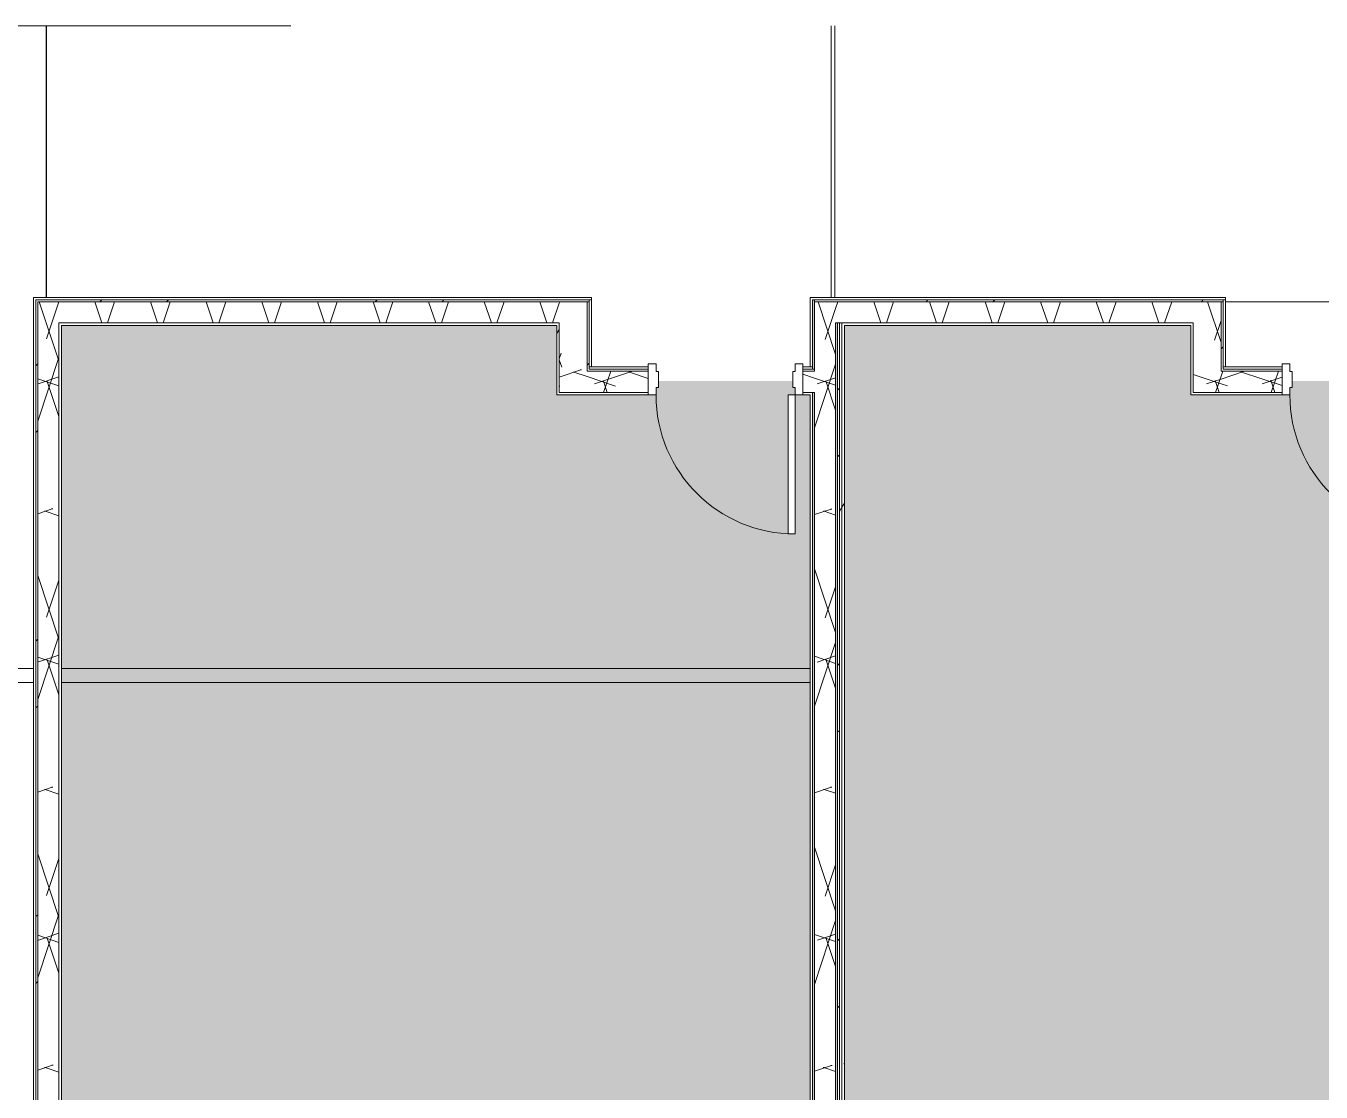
# Model space of a CAD drawing. Header units: inches. Extents: x -1558 to 1975, y 9767 to 12269.
# Drawn here: x 473.8 to 809.1, y 11442.2 to 11718.1 of the extents above; entities that cross this region are included whole.
import ezdxf

# ---------------------------------------------------------------- set-up
doc = ezdxf.new("R2010")
doc.units = ezdxf.units.IN
doc.header["$MEASUREMENT"] = 0
for name, color, linetype, lineweight in [('0-1', 7, 'Continuous', 5), ('A-AREA-2', 32, 'Continuous', 25), ('A-AREA-PATT-1', 254, 'Continuous', 9), ('A-AREA-PATT-2', 9, 'Continuous', 9), ('A-DOOR', 31, 'Continuous', 9), ('A-DOOR-FRAM', 31, 'Continuous', 9), ('A-FLOR-1', 7, 'Continuous', 9), ('A-WALL', 113, 'Continuous', 9), ('A-WALL-PATT-1', 8, 'Continuous', 9), ('A-WALL-PATT-2', 253, 'Continuous', 9), ('A-WALL-PATT-3', 7, 'Continuous', 9), ('A-WALL-PATT-5', 111, 'Continuous', 9), ('I-WALL', 2, 'Continuous', 9), ('I-WALL-1', 1, 'Continuous', 5)]:
    doc.layers.add(name, color=color, linetype=linetype, lineweight=lineweight)
pattern_1 = [(0, (3885.564, 0), (115.2, 28.8), [4.752, -81.648, 4.752, -81.648, -460.8]), (0, (3885.564, 0), (115.2, 28.8), [-172.8, 4.752, -168.048, 4.752, -81.648, -201.6]), (0, (3885.564, 0), (115.2, 28.8), [-432, 4.752, -52.848, 4.752, -139.248]), (120, (3928.764, 14.4), (-82.54153, 85.366127), [4.752, -81.648, 4.752, -81.648, -460.8]), (120, (3928.764, 14.4), (-82.54153, 85.366127), [-172.8, 4.752, -168.048, 4.752, -81.648, -201.6]), (120, (3928.764, 14.4), (-82.54153, 85.366127), [-432, 4.752, -52.848, 4.752, -139.248]), (240, (3943.164, 72), (-32.65847, -114.166127), [4.752, -81.648, 4.752, -81.648, -460.8]), (240, (3943.164, 72), (-32.65847, -114.166127), [-172.8, 4.752, -168.048, 4.752, -81.648, -201.6]), (240, (3943.164, 72), (-32.65847, -114.166127), [-432, 4.752, -52.848, 4.752, -139.248])]
pattern_2 = [(45, (3885.564, 0), (-35.63818, 35.63818), []), (45, (3885.564, 54), (-35.63818, 35.63818), [])]
pattern_3 = [(161.57, (3887.364, 1.8), (-14.4010124, -0.0012439), [0, -102.456, 11.376, 0]), (18.43, (3883.764, 1.8), (-14.4010124, 0.0012439), [0, -102.456, 11.376, 0]), (108.43, (3887.364, 1.8), (7.1973965, -36.003153), [34.146, -79.686]), (71.57, (3883.764, 1.8), (7.1973965, 36.003153), [34.146, -79.686])]

# ---------------------------------------------------------------- blocks, each defined once
blk = doc.blocks.new('CTR - 1st Phase - Shell_rvt-1-KEY PLAN - 2ND FLOOR')
at = {"layer": 'A-FLOR-1'}
for p, q in [((-3203.32, 11647.86), (-3203.32, 11718.11)), ((-3202.37, 11718.11), (-3202.37, 11647.86)), ((-3045.32, 11646.74), (-3101.24, 11646.74)), ((-3101.24, 11646.74), (-3045.32, 11646.74)), ((-3477.32, 11551.81), (-3409.8, 11551.81)), ((-3402.55, 11551.81), (-3208.76, 11551.81)), ((-3409.8, 11548.19), (-3485.7, 11548.19)), ((-3208.76, 11548.19), (-3402.55, 11548.19))]:
    blk.add_line(p, q, dxfattribs=at)
blk = doc.blocks.new('HOLLOW METAL - UNIT DOOR-2191977-KEY PLAN - 2ND FLOOR')
at = {"layer": 'A-DOOR'}
for p, q in [((16.25, -3.875), (18, -3.875)), ((16.25, -39.875), (16.25, -3.875)), ((18, -3.875), (18, -39.875)), ((18, -39.875), (16.25, -39.875))]:
    blk.add_line(p, q, dxfattribs=at)
blk.add_arc((18, -3.875), 36, 180, 270, dxfattribs=at)
at = {"layer": 'A-DOOR-FRAM'}
for p, q in [((-20, 4.125), (-18, 4.125)), ((-20, -3.875), (-20, 4.125)), ((-18, 4.125), (-18, 2.1875)), ((18, 4.125), (20, 4.125)), ((18, 2.1875), (18, 4.125)), ((20, 4.125), (20, -3.875)), ((-18, 2.1875), (-17.375, 2.1875)), ((-17.375, 2.1875), (-17.375, -1.9375)), ((17.375, 2.1875), (18, 2.1875)), ((17.375, -1.9375), (17.375, 2.1875)), ((-18, -1.9375), (-18, -3.875)), ((-17.375, -1.9375), (-18, -1.9375)), ((18, -1.9375), (17.375, -1.9375)), ((18, -3.875), (18, -1.9375)), ((-18, -3.875), (-20, -3.875)), ((20, -3.875), (18, -3.875))]:
    blk.add_line(p, q, dxfattribs=at)

msp = doc.modelspace()

# ---------------------------------------------------------------- hatches: boundary and pattern name
at = {"layer": 'A-AREA-PATT-1'}
h = msp.add_hatch(color=256, dxfattribs=at)
h.paths.add_polyline_path([(672.93, 11622.61), (672.93, 11586.61), (671.18, 11586.61), (671.18, 11622.61), (672.29, 11622.61)], flags=0)
h.paths.add_polyline_path([(483.02, 11256.26), (641.24, 11256.26), (641.24, 11278.58), (669.12, 11278.58), (669.12, 11256.26), (676.8, 11256.26), (676.8, 11622.61), (672.93, 11622.61), (672.93, 11624.55), (672.3, 11624.55), (672.3, 11626.24), (637.55, 11626.24), (637.55, 11624.55), (636.93, 11624.55), (636.93, 11622.61), (611.27, 11622.61), (611.27, 11640.61), (483.02, 11640.61), (483.02, 11264.37)], flags=0)
at = {"layer": 'A-AREA-PATT-2'}
h = msp.add_hatch(color=256, dxfattribs=at)
h.paths.add_polyline_path([(749.32, 11252.26), (819.44, 11252.3), (819.44, 11256.26), (865.74, 11256.26), (865.74, 11278.58), (893.62, 11278.58), (893.62, 11256.26), (964.8, 11256.26), (964.8, 11640.61), (848.12, 11640.61), (848.12, 11622.61), (836.99, 11622.61), (836.99, 11624.55), (836.37, 11624.55), (836.37, 11626.24), (801.62, 11626.24), (801.62, 11624.55), (800.99, 11624.55), (800.99, 11622.61), (775.33, 11622.61), (775.33, 11640.61), (685.68, 11640.61), (685.68, 11256.26), (749.32, 11256.26), (749.32, 11252.3), (748.63, 11252.26)], flags=0)
h.paths.add_polyline_path([(836.99, 11586.61), (835.24, 11586.61), (835.24, 11622.61), (836.99, 11622.61), (836.99, 11609.09)], flags=0)
at = {"layer": 'A-WALL-PATT-1'}
h = msp.add_hatch(dxfattribs=at)
h.set_pattern_fill('FP_23', color=256, style=0, pattern_type=2)
h.set_pattern_definition(pattern_2)
h.paths.add_polyline_path([(683.93, 11255.64), (684.43, 11255.64), (684.43, 11641.24), (683.93, 11641.24), (683.93, 11293.24)], flags=0)
at = {"layer": 'A-WALL-PATT-2'}
h = msp.add_hatch(dxfattribs=at)
h.set_pattern_fill('FP_5', color=256, style=0, pattern_type=2)
h.set_pattern_definition(pattern_3)
h.paths.add_polyline_path([(683.43, 11255.64), (683.43, 11646.74), (677.93, 11646.74), (677.93, 11255.64)], flags=0)
at = {"layer": 'A-WALL-PATT-3'}
h = msp.add_hatch(dxfattribs=at)
h.set_pattern_fill('FP_1', color=256, style=0, pattern_type=2)
h.set_pattern_definition(pattern_1)
h.paths.add_polyline_path([(685.05, 11255.64), (685.05, 11641.24), (684.43, 11641.24), (684.43, 11255.64)], flags=0)
h = msp.add_hatch(dxfattribs=at)
h.set_pattern_fill('FP_1', color=256, style=0, pattern_type=2)
h.set_pattern_definition(pattern_1)
h.paths.add_polyline_path([(685.68, 11255.64), (685.68, 11641.24), (685.05, 11641.24), (685.05, 11255.64)], flags=0)
at = {"layer": 'A-WALL-PATT-5'}
h = msp.add_hatch(dxfattribs=at)
h.set_pattern_fill('FP_23', color=256, style=0, pattern_type=2)
h.set_pattern_definition(pattern_2)
h.paths.add_polyline_path([(476.39, 11255.64), (476.89, 11255.64), (476.89, 11647.24), (476.39, 11647.24), (476.39, 11255.64)], flags=0)
h = msp.add_hatch(dxfattribs=at)
h.set_pattern_fill('FP_23', color=256, style=0, pattern_type=2)
h.set_pattern_definition(pattern_2)
h.paths.add_polyline_path([(556.33, 11646.74), (619.64, 11646.74), (619.62, 11647.24), (476.89, 11647.24), (476.89, 11646.74), (520.75, 11646.74)], flags=0)
h = msp.add_hatch(dxfattribs=at)
h.set_pattern_fill('FP_5', color=256, style=0, pattern_type=2)
h.set_pattern_definition(pattern_3)
h.paths.add_polyline_path([(477, 11255.36), (482.39, 11255.53), (482.39, 11646.74), (476.89, 11646.74), (476.89, 11255.36)], flags=0)
h = msp.add_hatch(dxfattribs=at)
h.set_pattern_fill('FP_5', color=256, style=0, pattern_type=2)
h.set_pattern_definition(pattern_3)
h.paths.add_polyline_path([(590.1, 11641.24), (611.89, 11641.24), (611.89, 11646.74), (482.39, 11646.74), (482.39, 11641.24), (556.33, 11641.24)], flags=0)
h = msp.add_hatch(dxfattribs=at)
h.set_pattern_fill('FP_5', color=256, style=0, pattern_type=2)
h.set_pattern_definition(pattern_3)
h.paths.add_polyline_path([(611.89, 11623.24), (619.14, 11623.24), (619.14, 11646.74), (611.89, 11646.74), (611.89, 11628.83)], flags=0)
h = msp.add_hatch(dxfattribs=at)
h.set_pattern_fill('FP_23', color=256, style=0, pattern_type=2)
h.set_pattern_definition(pattern_2)
h.paths.add_polyline_path([(619.14, 11628.74), (619.64, 11628.83), (619.64, 11646.74), (619.14, 11646.74), (619.14, 11628.83)], flags=0)
h = msp.add_hatch(dxfattribs=at)
h.set_pattern_fill('FP_23', color=256, style=0, pattern_type=2)
h.set_pattern_definition(pattern_2)
h.paths.add_polyline_path([(758.97, 11646.74), (783.7, 11646.74), (783.68, 11647.24), (677.93, 11647.24), (677.93, 11646.74), (691.42, 11646.74)], flags=0)
h = msp.add_hatch(dxfattribs=at)
h.set_pattern_fill('FP_5', color=256, style=0, pattern_type=2)
h.set_pattern_definition(pattern_3)
h.paths.add_polyline_path([(758.97, 11641.24), (775.95, 11641.24), (775.95, 11646.74), (683.43, 11646.73), (683.43, 11641.24), (691.42, 11641.24)], flags=0)
h = msp.add_hatch(dxfattribs=at)
h.set_pattern_fill('FP_5', color=256, style=0, pattern_type=2)
h.set_pattern_definition(pattern_3)
h.paths.add_polyline_path([(775.95, 11623.24), (783.2, 11623.24), (783.2, 11646.74), (775.95, 11646.74), (775.95, 11628.83)], flags=0)
h = msp.add_hatch(dxfattribs=at)
h.set_pattern_fill('FP_23', color=256, style=0, pattern_type=2)
h.set_pattern_definition(pattern_2)
h.paths.add_polyline_path([(783.2, 11628.74), (783.7, 11628.83), (783.7, 11646.74), (783.2, 11646.74), (783.2, 11628.83)], flags=0)
h = msp.add_hatch(dxfattribs=at)
h.set_pattern_fill('FP_1', color=256, style=0, pattern_type=2)
h.set_pattern_definition(pattern_1)
h.paths.add_polyline_path([(611.27, 11622.61), (611.89, 11622.61), (611.89, 11641.24), (611.27, 11641.24), (611.27, 11623.24)], flags=0)
h = msp.add_hatch(dxfattribs=at)
h.set_pattern_fill('FP_5', color=256, style=0, pattern_type=2)
h.set_pattern_definition(pattern_3)
h.paths.add_polyline_path([(634.93, 11623.24), (634.93, 11628.74), (619.14, 11628.74), (619.14, 11623.24), (623.88, 11623.24)], flags=0)
h.paths.add_polyline_path([(677.43, 11623.24), (677.93, 11623.24), (677.93, 11628.74), (674.93, 11628.68), (674.93, 11623.24), (676.8, 11623.24)], flags=0)
h = msp.add_hatch(dxfattribs=at)
h.set_pattern_fill('FP_23', color=256, style=0, pattern_type=2)
h.set_pattern_definition(pattern_2)
h.paths.add_polyline_path([(620.27, 11628.74), (634.93, 11628.74), (634.93, 11629.24), (619.64, 11629.12), (619.64, 11628.74)], flags=0)
h.paths.add_polyline_path([(677.93, 11628.74), (677.93, 11629.24), (674.93, 11629.24), (674.93, 11628.74), (677.43, 11628.74)], flags=0)
h = msp.add_hatch(dxfattribs=at)
h.set_pattern_fill('FP_5', color=256, style=0, pattern_type=2)
h.set_pattern_definition(pattern_3)
h.paths.add_polyline_path([(783.2, 11623.24), (798.99, 11623.24), (798.99, 11628.74), (783.2, 11628.74)], flags=0)
h.paths.add_polyline_path([(838.99, 11623.24), (841.99, 11623.24), (841.99, 11628.74), (838.99, 11628.68), (838.99, 11624.55)], flags=0)
at = {"layer": 'I-WALL-1'}
h = msp.add_hatch(color=256, dxfattribs=at)
h.paths.add_polyline_path([(677.43, 11255.64), (677.93, 11255.64), (677.93, 11623.24), (677.43, 11623.24), (677.43, 11278.58)], flags=0)
h.paths.add_polyline_path([(677.93, 11629.24), (677.93, 11647.24), (677.43, 11647.24), (677.43, 11629.24)], flags=0)
msp.add_hatch(color=256, dxfattribs=at).paths.add_polyline_path([(683.93, 11255.64), (683.93, 11641.24), (683.43, 11641.24), (683.43, 11255.64)], flags=0)

# ---------------------------------------------------------------- linework, layer by layer
at = {"layer": 'A-AREA-2'}
msp.add_line((479.14, 11647.86), (479.14, 11718.11), dxfattribs=at)
at = {"layer": 'A-WALL'}
for p, q in [((476.39, 11647.24), (476.39, 11255.36)), ((620.27, 11647.24), (476.39, 11647.24)), ((476.89, 11646.74), (476.89, 11255.36)), ((619.64, 11646.74), (476.89, 11646.74)), ((619.14, 11646.74), (619.14, 11628.74)), ((619.64, 11647.24), (619.64, 11629.24)), ((677.43, 11629.24), (677.43, 11647.24)), ((784.33, 11647.24), (677.43, 11647.24)), ((677.93, 11629.24), (677.93, 11647.24)), ((783.7, 11646.74), (677.93, 11646.74)), ((783.2, 11646.74), (783.2, 11628.74)), ((783.7, 11647.24), (783.7, 11629.24)), ((482.39, 11641.24), (482.39, 11255.36)), ((611.89, 11641.24), (482.39, 11641.24)), ((611.89, 11641.24), (611.89, 11623.24)), ((683.43, 11255.64), (683.43, 11641.24)), ((775.95, 11641.24), (683.43, 11641.24)), ((683.93, 11255.64), (683.93, 11641.24)), ((684.43, 11255.64), (684.43, 11641.24)), ((685.05, 11255.64), (685.05, 11641.24)), ((775.95, 11641.24), (775.95, 11623.24)), ((620.27, 11629.86), (619.64, 11629.86)), ((677.43, 11629.86), (676.8, 11629.86)), ((784.33, 11629.86), (783.7, 11629.86)), ((634.93, 11628.74), (619.14, 11628.74)), ((634.93, 11629.24), (619.64, 11629.24)), ((677.93, 11629.24), (674.93, 11629.24)), ((677.93, 11628.74), (674.93, 11628.74)), ((677.93, 11629.24), (677.93, 11628.74)), ((798.99, 11628.74), (783.2, 11628.74)), ((798.99, 11629.24), (783.7, 11629.24)), ((634.93, 11623.24), (611.89, 11623.24)), ((677.93, 11623.24), (674.93, 11623.24)), ((677.43, 11255.64), (677.43, 11623.24)), ((677.93, 11255.64), (677.93, 11623.24)), ((798.99, 11623.24), (775.95, 11623.24))]:
    msp.add_line(p, q, dxfattribs=at)
at = {"layer": 'I-WALL'}
for p, q in [((465.16, 11718.11), (542.4, 11718.11)), ((475.77, 11647.86), (475.77, 11255.36)), ((620.27, 11647.86), (475.77, 11647.86)), ((620.27, 11629.86), (620.27, 11647.86)), ((676.8, 11647.86), (676.8, 11629.86)), ((784.33, 11647.86), (676.8, 11647.86)), ((784.33, 11629.86), (784.33, 11647.86)), ((483.02, 11255.36), (483.02, 11640.61)), ((483.02, 11640.61), (611.27, 11640.61)), ((611.27, 11640.61), (611.27, 11622.61)), ((685.68, 11255.64), (685.68, 11640.61)), ((685.68, 11640.61), (775.33, 11640.61)), ((775.33, 11640.61), (775.33, 11622.61)), ((634.93, 11629.86), (620.27, 11629.86)), ((676.8, 11629.86), (674.93, 11629.86)), ((798.99, 11629.86), (784.33, 11629.86)), ((611.27, 11622.61), (634.93, 11622.61)), ((674.93, 11622.61), (676.8, 11622.61)), ((676.8, 11622.61), (676.8, 11255.64)), ((775.33, 11622.61), (798.99, 11622.61))]:
    msp.add_line(p, q, dxfattribs=at)

# ---------------------------------------------------------------- block references
at = {"layer": '0-1'}
msp.add_blockref('CTR - 1st Phase - Shell_rvt-1-KEY PLAN - 2ND FLOOR', (3885.56, 0), dxfattribs=at)
at = {"layer": 'A-DOOR'}
for p in [(654.93, 11626.49), (818.99, 11626.49)]:
    msp.add_blockref('HOLLOW METAL - UNIT DOOR-2191977-KEY PLAN - 2ND FLOOR', p, dxfattribs=at)

doc.saveas('drawing.dxf')
